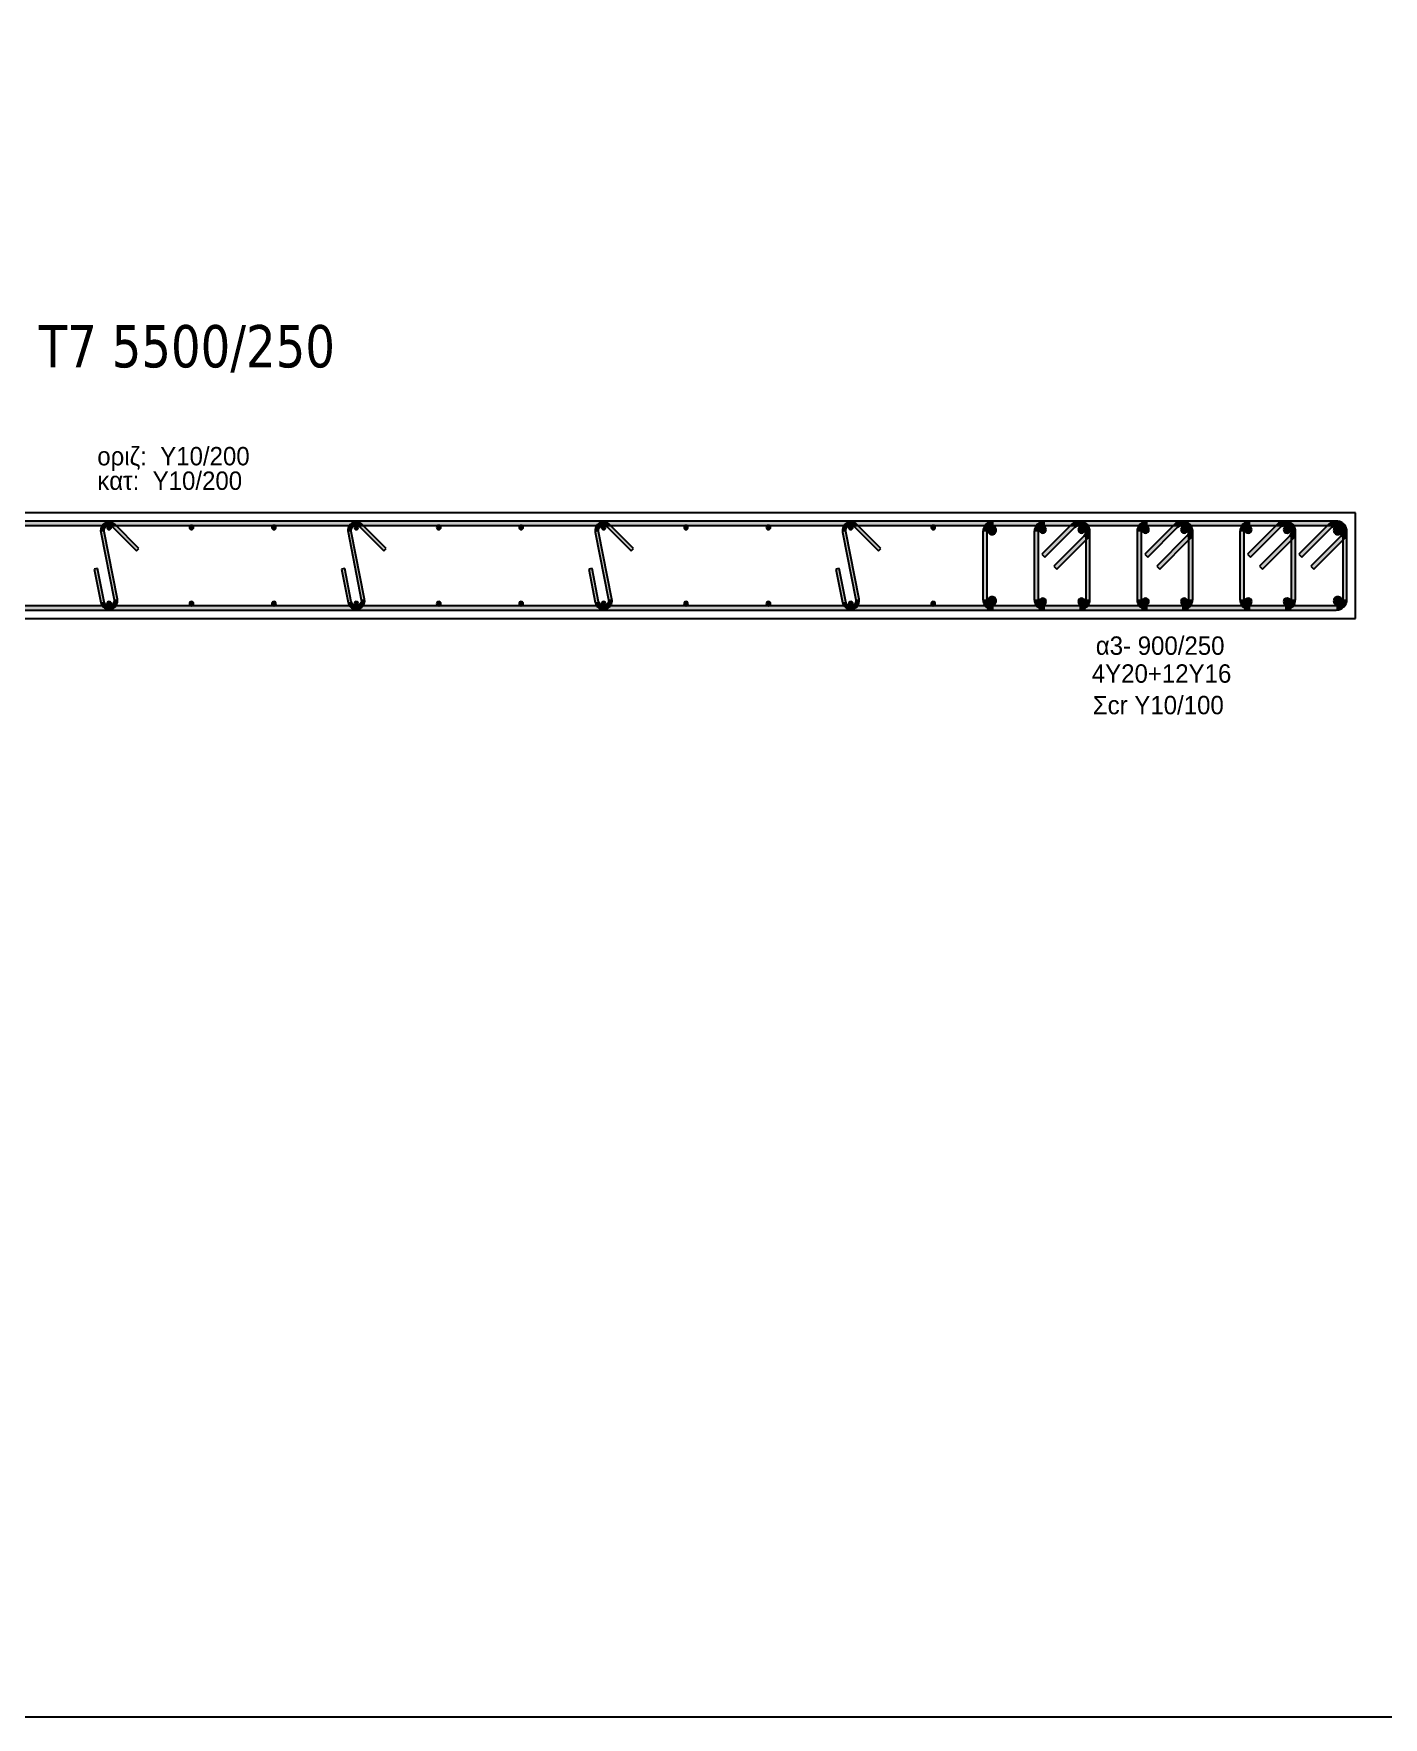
# Model space of a CAD drawing. Header units: millimetres. Extents: x -2171 to 1563, y -1758 to -1505.
# Drawn here: x 505.54 to 521.48, y -1630.29 to -1610.4 of the extents above; entities that cross this region are included whole.
import ezdxf

# ---------------------------------------------------------------- set-up
doc = ezdxf.new("R2010")
doc.units = ezdxf.units.MM
for name, color, linetype in [('-S_TEXT', 3, 'Continuous'), ('Col_Det', 7, 'Continuous'), ('Col_Det_Fill', 7, 'Continuous'), ('pinakaki', 153, 'Continuous')]:
    doc.layers.add(name, color=color, linetype=linetype)
doc.styles.add('S1Arl22_b_934_161', font='arial.ttf', dxfattribs={"width": 0.933629, "height": 0.002175})
doc.styles.get("Standard").update_dxf_attribs({"font": 'tahoma.ttf'})

msp = doc.modelspace()

# ---------------------------------------------------------------- hatches: boundary and pattern name
at = {"layer": 'Col_Det_Fill'}
for color, points in [(252, [(517.9552, -1616.2116), (517.9552, -1616.1616), (496.8521, -1616.1616), (496.8521, -1616.2116)]), (252, [(506.3319, -1616.2909), (506.3711, -1616.2832, -0.7407348), (506.4724, -1616.2292), (506.5007, -1616.2009, 0.7407348)]), (133, [(506.405, -1616.2366, 0.4142136), (506.43, -1616.2616, 0.4142136), (506.455, -1616.2366, 0.4142136), (506.43, -1616.2116, 0.4142136)]), (252, [(506.5007, -1616.2009), (506.4724, -1616.2292), (506.7553, -1616.512), (506.7836, -1616.4837)]), (133, [(507.3786, -1616.2366, 0.4142136), (507.4036, -1616.2616, 0.4142136), (507.4286, -1616.2366, 0.4142136), (507.4036, -1616.2116, 0.4142136)]), (133, [(508.3523, -1616.2366, 0.4142136), (508.3773, -1616.2616, 0.4142136), (508.4023, -1616.2366, 0.4142136), (508.3773, -1616.2116, 0.4142136)]), (252, [(509.2528, -1616.2909), (509.292, -1616.2832, -0.7407348), (509.3933, -1616.2292), (509.4216, -1616.2009, 0.7407348)]), (133, [(509.3259, -1616.2366, 0.4142136), (509.3509, -1616.2616, 0.4142136), (509.3759, -1616.2366, 0.4142136), (509.3509, -1616.2116, 0.4142136)]), (252, [(509.4216, -1616.2009), (509.3933, -1616.2292), (509.6762, -1616.512), (509.7044, -1616.4837)]), (133, [(510.2995, -1616.2366, 0.4142136), (510.3245, -1616.2616, 0.4142136), (510.3495, -1616.2366, 0.4142136), (510.3245, -1616.2116, 0.4142136)]), (133, [(511.2732, -1616.2366, 0.4142136), (511.2982, -1616.2616, 0.4142136), (511.3232, -1616.2366, 0.4142136), (511.2982, -1616.2116, 0.4142136)]), (252, [(512.1737, -1616.2909), (512.2129, -1616.2832, -0.7407348), (512.3142, -1616.2292), (512.3425, -1616.2009, 0.7407348)]), (133, [(512.2468, -1616.2366, 0.4142136), (512.2718, -1616.2616, 0.4142136), (512.2968, -1616.2366, 0.4142136), (512.2718, -1616.2116, 0.4142136)]), (252, [(512.3425, -1616.2009), (512.3142, -1616.2292), (512.5971, -1616.512), (512.6253, -1616.4837)]), (133, [(513.2204, -1616.2366, 0.4142136), (513.2454, -1616.2616, 0.4142136), (513.2704, -1616.2366, 0.4142136), (513.2454, -1616.2116, 0.4142136)]), (133, [(514.1941, -1616.2366, 0.4142136), (514.2191, -1616.2616, 0.4142136), (514.2441, -1616.2366, 0.4142136), (514.2191, -1616.2116, 0.4142136)]), (252, [(515.0946, -1616.2909), (515.1338, -1616.2832, -0.7407348), (515.2351, -1616.2292), (515.2634, -1616.2009, 0.7407348)]), (133, [(515.1677, -1616.2366, 0.4142136), (515.1927, -1616.2616, 0.4142136), (515.2177, -1616.2366, 0.4142136), (515.1927, -1616.2116, 0.4142136)]), (252, [(515.2634, -1616.2009), (515.2351, -1616.2292), (515.518, -1616.512), (515.5462, -1616.4837)]), (133, [(516.1413, -1616.2366, 0.4142136), (516.1663, -1616.2616, 0.4142136), (516.1913, -1616.2366, 0.4142136), (516.1663, -1616.2116, 0.4142136)]), (252, [(516.8786, -1616.2116), (516.8786, -1616.1616, 0.4142136), (516.7536, -1616.2866), (516.8036, -1616.2866, -0.4142136)]), (12, [(516.911, -1616.2689, 0.4142136), (516.861, -1616.2189, 0.4142136), (516.811, -1616.2689, 0.4142136), (516.861, -1616.3189, 0.4142136)]), (252, [(520.9286, -1616.2116), (520.9286, -1616.1616), (516.8786, -1616.1616), (516.8786, -1616.2116)]), (252, [(517.4858, -1616.2116), (517.4858, -1616.1616, 0.4142136), (517.3608, -1616.2866), (517.4108, -1616.2866, -0.4142136)]), (56, [(517.501, -1616.2619, 0.4142136), (517.461, -1616.2219, 0.4142136), (517.421, -1616.2619, 0.4142136), (517.461, -1616.3019, 0.4142136)]), (252, [(517.8399, -1616.2336), (517.8045, -1616.1982), (517.451, -1616.5518), (517.4863, -1616.5871)]), (252, [(517.8929, -1616.2116), (517.8929, -1616.1616), (517.4858, -1616.1616), (517.4858, -1616.2116)]), (252, [(517.9679, -1616.2866), (518.0179, -1616.2866, 0.6681786), (517.8045, -1616.1982), (517.8399, -1616.2336, -0.6681786)]), (56, [(517.9577, -1616.2619, 0.4142136), (517.9177, -1616.2219, 0.4142136), (517.8777, -1616.2619, 0.4142136), (517.9177, -1616.3019, 0.4142136)]), (252, [(517.9459, -1616.3396), (517.9813, -1616.375, 0.6681786), (517.8929, -1616.1616), (517.8929, -1616.2116, -0.6681786)]), (252, [(518.7001, -1616.2116), (518.7001, -1616.1616, 0.4142136), (518.5751, -1616.2866), (518.6251, -1616.2866, -0.4142136)]), (56, [(518.7153, -1616.2619, 0.4142136), (518.6753, -1616.2219, 0.4142136), (518.6353, -1616.2619, 0.4142136), (518.6753, -1616.3019, 0.4142136)]), (252, [(519.0542, -1616.2336), (519.0188, -1616.1982), (518.6653, -1616.5518), (518.7006, -1616.5871)]), (252, [(519.1072, -1616.2116), (519.1072, -1616.1616), (518.7001, -1616.1616), (518.7001, -1616.2116)]), (252, [(519.1822, -1616.2866), (519.2322, -1616.2866, 0.6681786), (519.0188, -1616.1982), (519.0542, -1616.2336, -0.6681786)]), (56, [(519.172, -1616.2619, 0.4142136), (519.132, -1616.2219, 0.4142136), (519.092, -1616.2619, 0.4142136), (519.132, -1616.3019, 0.4142136)]), (252, [(519.1602, -1616.3396), (519.1956, -1616.375, 0.6681786), (519.1072, -1616.1616), (519.1072, -1616.2116, -0.6681786)]), (252, [(519.9143, -1616.2116), (519.9143, -1616.1616, 0.4142136), (519.7893, -1616.2866), (519.8393, -1616.2866, -0.4142136)]), (56, [(519.9296, -1616.2619, 0.4142136), (519.8896, -1616.2219, 0.4142136), (519.8496, -1616.2619, 0.4142136), (519.8896, -1616.3019, 0.4142136)]), (252, [(520.2685, -1616.2336), (520.2331, -1616.1982), (519.8795, -1616.5518), (519.9149, -1616.5871)]), (252, [(520.3215, -1616.2116), (520.3215, -1616.1616), (519.9143, -1616.1616), (519.9143, -1616.2116)]), (252, [(520.3965, -1616.2866), (520.4465, -1616.2866, 0.6681786), (520.2331, -1616.1982), (520.2685, -1616.2336, -0.6681786)]), (56, [(520.3862, -1616.2619, 0.4142136), (520.3462, -1616.2219, 0.4142136), (520.3062, -1616.2619, 0.4142136), (520.3462, -1616.3019, 0.4142136)]), (252, [(520.3745, -1616.3396), (520.4099, -1616.375, 0.6681786), (520.3215, -1616.1616), (520.3215, -1616.2116, -0.6681786)]), (252, [(520.8756, -1616.2336), (520.8402, -1616.1982), (520.4867, -1616.5518), (520.522, -1616.5871)]), (252, [(521.0036, -1616.2866), (521.0536, -1616.2866, 0.6681786), (520.8402, -1616.1982), (520.8756, -1616.2336, -0.6681786)]), (12, [(520.9963, -1616.2689, 0.4142136), (520.9463, -1616.2189, 0.4142136), (520.8963, -1616.2689, 0.4142136), (520.9463, -1616.3189, 0.4142136)]), (252, [(520.9817, -1616.3396), (521.017, -1616.375, 0.6681786), (520.9286, -1616.1616), (520.9286, -1616.2116, -0.6681786)]), (252, [(506.4889, -1617.09), (506.5281, -1617.0823), (506.3711, -1616.2832), (506.3319, -1616.2909)]), (252, [(509.4098, -1617.09), (509.449, -1617.0823), (509.292, -1616.2832), (509.2528, -1616.2909)]), (252, [(512.3307, -1617.09), (512.3699, -1617.0823), (512.2129, -1616.2832), (512.1737, -1616.2909)]), (252, [(515.2516, -1617.09), (515.2908, -1617.0823), (515.1338, -1616.2832), (515.0946, -1616.2909)]), (252, [(516.8036, -1616.2866), (516.7536, -1616.2866), (516.7536, -1617.0866), (516.8036, -1617.0866)]), (252, [(517.4108, -1616.2866), (517.3608, -1616.2866), (517.3608, -1617.0866), (517.4108, -1617.0866)]), (252, [(517.5924, -1616.6932), (517.6278, -1616.7285), (517.9813, -1616.375), (517.9459, -1616.3396)]), (252, [(517.9679, -1617.0866), (518.0179, -1617.0866), (518.0179, -1616.2866), (517.9679, -1616.2866)]), (252, [(518.6251, -1616.2866), (518.5751, -1616.2866), (518.5751, -1617.0866), (518.6251, -1617.0866)]), (252, [(518.8067, -1616.6932), (518.842, -1616.7285), (519.1956, -1616.375), (519.1602, -1616.3396)]), (252, [(519.1822, -1617.0866), (519.2322, -1617.0866), (519.2322, -1616.2866), (519.1822, -1616.2866)]), (252, [(519.8393, -1616.2866), (519.7893, -1616.2866), (519.7893, -1617.0866), (519.8393, -1617.0866)]), (252, [(520.021, -1616.6932), (520.0563, -1616.7285), (520.4099, -1616.375), (520.3745, -1616.3396)]), (252, [(520.3965, -1617.0866), (520.4465, -1617.0866), (520.4465, -1616.2866), (520.3965, -1616.2866)]), (252, [(520.6281, -1616.6932), (520.6635, -1616.7285), (521.017, -1616.375), (520.9817, -1616.3396)]), (252, [(521.0036, -1617.0866), (521.0536, -1617.0866), (521.0536, -1616.2866), (521.0036, -1616.2866)]), (252, [(506.294, -1616.7207), (506.2548, -1616.7284), (506.3319, -1617.1209), (506.3711, -1617.1132)]), (252, [(509.2149, -1616.7207), (509.1757, -1616.7284), (509.2528, -1617.1209), (509.292, -1617.1132)]), (252, [(512.1358, -1616.7207), (512.0966, -1616.7284), (512.1737, -1617.1209), (512.2129, -1617.1132)]), (252, [(515.0567, -1616.7207), (515.0175, -1616.7284), (515.0946, -1617.1209), (515.1338, -1617.1132)]), (252, [(496.8521, -1617.1616), (496.8521, -1617.2116), (517.9552, -1617.2116), (517.9552, -1617.1616)]), (252, [(506.3711, -1617.1132), (506.3319, -1617.1209, 1), (506.5281, -1617.0823), (506.4889, -1617.09, -1)]), (133, [(506.405, -1617.1366, 0.4142136), (506.43, -1617.1616, 0.4142136), (506.455, -1617.1366, 0.4142136), (506.43, -1617.1116, 0.4142136)]), (133, [(507.3786, -1617.1366, 0.4142136), (507.4036, -1617.1616, 0.4142136), (507.4286, -1617.1366, 0.4142136), (507.4036, -1617.1116, 0.4142136)]), (133, [(508.3523, -1617.1366, 0.4142136), (508.3773, -1617.1616, 0.4142136), (508.4023, -1617.1366, 0.4142136), (508.3773, -1617.1116, 0.4142136)]), (252, [(509.292, -1617.1132), (509.2528, -1617.1209, 1), (509.449, -1617.0823), (509.4098, -1617.09, -1)]), (133, [(509.3259, -1617.1366, 0.4142136), (509.3509, -1617.1616, 0.4142136), (509.3759, -1617.1366, 0.4142136), (509.3509, -1617.1116, 0.4142136)]), (133, [(510.2995, -1617.1366, 0.4142136), (510.3245, -1617.1616, 0.4142136), (510.3495, -1617.1366, 0.4142136), (510.3245, -1617.1116, 0.4142136)]), (133, [(511.2732, -1617.1366, 0.4142136), (511.2982, -1617.1616, 0.4142136), (511.3232, -1617.1366, 0.4142136), (511.2982, -1617.1116, 0.4142136)]), (252, [(512.2129, -1617.1132), (512.1737, -1617.1209, 1), (512.3699, -1617.0823), (512.3307, -1617.09, -1)]), (133, [(512.2468, -1617.1366, 0.4142136), (512.2718, -1617.1616, 0.4142136), (512.2968, -1617.1366, 0.4142136), (512.2718, -1617.1116, 0.4142136)]), (133, [(513.2204, -1617.1366, 0.4142136), (513.2454, -1617.1616, 0.4142136), (513.2704, -1617.1366, 0.4142136), (513.2454, -1617.1116, 0.4142136)]), (133, [(514.1941, -1617.1366, 0.4142136), (514.2191, -1617.1616, 0.4142136), (514.2441, -1617.1366, 0.4142136), (514.2191, -1617.1116, 0.4142136)]), (252, [(515.1338, -1617.1132), (515.0946, -1617.1209, 1), (515.2908, -1617.0823), (515.2516, -1617.09, -1)]), (133, [(515.1677, -1617.1366, 0.4142136), (515.1927, -1617.1616, 0.4142136), (515.2177, -1617.1366, 0.4142136), (515.1927, -1617.1116, 0.4142136)]), (133, [(516.1413, -1617.1366, 0.4142136), (516.1663, -1617.1616, 0.4142136), (516.1913, -1617.1366, 0.4142136), (516.1663, -1617.1116, 0.4142136)]), (252, [(516.8036, -1617.0866), (516.7536, -1617.0866, 0.4142136), (516.8786, -1617.2116), (516.8786, -1617.1616, -0.4142136)]), (12, [(516.911, -1617.1043, 0.4142136), (516.861, -1617.0543, 0.4142136), (516.811, -1617.1043, 0.4142136), (516.861, -1617.1543, 0.4142136)]), (252, [(516.8786, -1617.1616), (516.8786, -1617.2116), (520.9286, -1617.2116), (520.9286, -1617.1616)]), (252, [(517.4108, -1617.0866), (517.3608, -1617.0866, 0.4142136), (517.4858, -1617.2116), (517.4858, -1617.1616, -0.4142136)]), (56, [(517.501, -1617.1113, 0.4142136), (517.461, -1617.0713, 0.4142136), (517.421, -1617.1113, 0.4142136), (517.461, -1617.1513, 0.4142136)]), (252, [(517.4858, -1617.1616), (517.4858, -1617.2116), (517.8929, -1617.2116), (517.8929, -1617.1616)]), (56, [(517.9577, -1617.1113, 0.4142136), (517.9177, -1617.0713, 0.4142136), (517.8777, -1617.1113, 0.4142136), (517.9177, -1617.1513, 0.4142136)]), (252, [(517.8929, -1617.1616), (517.8929, -1617.2116, 0.4142136), (518.0179, -1617.0866), (517.9679, -1617.0866, -0.4142136)]), (252, [(518.6251, -1617.0866), (518.5751, -1617.0866, 0.4142136), (518.7001, -1617.2116), (518.7001, -1617.1616, -0.4142136)]), (56, [(518.7153, -1617.1113, 0.4142136), (518.6753, -1617.0713, 0.4142136), (518.6353, -1617.1113, 0.4142136), (518.6753, -1617.1513, 0.4142136)]), (252, [(518.7001, -1617.1616), (518.7001, -1617.2116), (519.1072, -1617.2116), (519.1072, -1617.1616)]), (56, [(519.172, -1617.1113, 0.4142136), (519.132, -1617.0713, 0.4142136), (519.092, -1617.1113, 0.4142136), (519.132, -1617.1513, 0.4142136)]), (252, [(519.1072, -1617.1616), (519.1072, -1617.2116, 0.4142136), (519.2322, -1617.0866), (519.1822, -1617.0866, -0.4142136)]), (252, [(519.8393, -1617.0866), (519.7893, -1617.0866, 0.4142136), (519.9143, -1617.2116), (519.9143, -1617.1616, -0.4142136)]), (56, [(519.9296, -1617.1113, 0.4142136), (519.8896, -1617.0713, 0.4142136), (519.8496, -1617.1113, 0.4142136), (519.8896, -1617.1513, 0.4142136)]), (252, [(519.9143, -1617.1616), (519.9143, -1617.2116), (520.3215, -1617.2116), (520.3215, -1617.1616)]), (56, [(520.3862, -1617.1113, 0.4142136), (520.3462, -1617.0713, 0.4142136), (520.3062, -1617.1113, 0.4142136), (520.3462, -1617.1513, 0.4142136)]), (252, [(520.3215, -1617.1616), (520.3215, -1617.2116, 0.4142136), (520.4465, -1617.0866), (520.3965, -1617.0866, -0.4142136)]), (12, [(520.9963, -1617.1043, 0.4142136), (520.9463, -1617.0543, 0.4142136), (520.8963, -1617.1043, 0.4142136), (520.9463, -1617.1543, 0.4142136)]), (252, [(520.9286, -1617.1616), (520.9286, -1617.2116, 0.4142136), (521.0536, -1617.0866), (521.0036, -1617.0866, -0.4142136)])]:
    msp.add_hatch(color=color, dxfattribs=at).paths.add_polyline_path(points)

# ---------------------------------------------------------------- linework, layer by layer
at = {"layer": '-S_TEXT', "ltscale": 5}
msp.add_lwpolyline([(491.2248, -1590.2497), (549.3723, -1590.2497), (549.3723, -1630.2944), (491.2248, -1630.2944)], close=True, dxfattribs=at)
at = {"layer": 'Col_Det', "color": 7}
for points in [[(521.1536, -1616.0616), (495.1536, -1616.0616)], [(517.9552, -1616.1616), (496.8521, -1616.1616)], [(496.8521, -1616.2116), (517.9552, -1616.2116)], [(506.4724, -1616.2292), (506.7553, -1616.512)], [(506.7836, -1616.4837), (506.5007, -1616.2009)], [(509.3933, -1616.2292), (509.6762, -1616.512)], [(509.7044, -1616.4837), (509.4216, -1616.2009)], [(512.3142, -1616.2292), (512.5971, -1616.512)], [(512.6253, -1616.4837), (512.3425, -1616.2009)], [(515.2351, -1616.2292), (515.518, -1616.512)], [(515.5462, -1616.4837), (515.2634, -1616.2009)], [(520.9286, -1616.1616), (516.8786, -1616.1616)], [(516.8786, -1616.2116), (520.9286, -1616.2116)], [(517.8045, -1616.1982), (517.451, -1616.5518)], [(517.8929, -1616.1616), (517.4858, -1616.1616)], [(517.4858, -1616.2116), (517.8929, -1616.2116)], [(517.4863, -1616.5871), (517.8399, -1616.2336)], [(517.9552, -1616.2116), (517.9552, -1616.1616)], [(519.0188, -1616.1982), (518.6653, -1616.5518)], [(519.1072, -1616.1616), (518.7001, -1616.1616)], [(518.7001, -1616.2116), (519.1072, -1616.2116)], [(518.7006, -1616.5871), (519.0542, -1616.2336)], [(520.2331, -1616.1982), (519.8795, -1616.5518)], [(520.3215, -1616.1616), (519.9143, -1616.1616)], [(519.9143, -1616.2116), (520.3215, -1616.2116)], [(519.9149, -1616.5871), (520.2685, -1616.2336)], [(520.8402, -1616.1982), (520.4867, -1616.5518)], [(520.522, -1616.5871), (520.8756, -1616.2336)], [(521.1536, -1617.3116), (521.1536, -1616.0616)], [(506.3319, -1616.2909), (506.4889, -1617.09)], [(506.5281, -1617.0823), (506.3711, -1616.2832)], [(509.2528, -1616.2909), (509.4098, -1617.09)], [(509.449, -1617.0823), (509.292, -1616.2832)], [(512.1737, -1616.2909), (512.3307, -1617.09)], [(512.3699, -1617.0823), (512.2129, -1616.2832)], [(515.0946, -1616.2909), (515.2516, -1617.09)], [(515.2908, -1617.0823), (515.1338, -1616.2832)], [(516.7536, -1616.2866), (516.7536, -1617.0866)], [(516.8036, -1617.0866), (516.8036, -1616.2866)], [(517.3608, -1616.2866), (517.3608, -1617.0866)], [(517.4108, -1617.0866), (517.4108, -1616.2866)], [(517.9459, -1616.3396), (517.5924, -1616.6932)], [(517.6278, -1616.7285), (517.9813, -1616.375)], [(517.9679, -1616.2866), (517.9679, -1617.0866)], [(518.0179, -1617.0866), (518.0179, -1616.2866)], [(518.5751, -1616.2866), (518.5751, -1617.0866)], [(518.6251, -1617.0866), (518.6251, -1616.2866)], [(519.1602, -1616.3396), (518.8067, -1616.6932)], [(518.842, -1616.7285), (519.1956, -1616.375)], [(519.1822, -1616.2866), (519.1822, -1617.0866)], [(519.2322, -1617.0866), (519.2322, -1616.2866)], [(519.7893, -1616.2866), (519.7893, -1617.0866)], [(519.8393, -1617.0866), (519.8393, -1616.2866)], [(520.3745, -1616.3396), (520.021, -1616.6932)], [(520.0563, -1616.7285), (520.4099, -1616.375)], [(520.3965, -1616.2866), (520.3965, -1617.0866)], [(520.4465, -1617.0866), (520.4465, -1616.2866)], [(520.9817, -1616.3396), (520.6281, -1616.6932)], [(520.6635, -1616.7285), (521.017, -1616.375)], [(521.0036, -1616.2866), (521.0036, -1617.0866)], [(521.0536, -1617.0866), (521.0536, -1616.2866)], [(506.7553, -1616.512), (506.7836, -1616.4837)], [(509.6762, -1616.512), (509.7044, -1616.4837)], [(512.5971, -1616.512), (512.6253, -1616.4837)], [(515.518, -1616.512), (515.5462, -1616.4837)], [(517.451, -1616.5518), (517.4863, -1616.5871)], [(518.6653, -1616.5518), (518.7006, -1616.5871)], [(519.8795, -1616.5518), (519.9149, -1616.5871)], [(520.4867, -1616.5518), (520.522, -1616.5871)], [(506.294, -1616.7207), (506.2548, -1616.7284)], [(506.2548, -1616.7284), (506.3319, -1617.1209)], [(506.3711, -1617.1132), (506.294, -1616.7207)], [(509.2149, -1616.7207), (509.1757, -1616.7284)], [(509.1757, -1616.7284), (509.2528, -1617.1209)], [(509.292, -1617.1132), (509.2149, -1616.7207)], [(512.1358, -1616.7207), (512.0966, -1616.7284)], [(512.0966, -1616.7284), (512.1737, -1617.1209)], [(512.2129, -1617.1132), (512.1358, -1616.7207)], [(515.0567, -1616.7207), (515.0175, -1616.7284)], [(515.0175, -1616.7284), (515.0946, -1617.1209)], [(515.1338, -1617.1132), (515.0567, -1616.7207)], [(517.5924, -1616.6932), (517.6278, -1616.7285)], [(518.8067, -1616.6932), (518.842, -1616.7285)], [(520.021, -1616.6932), (520.0563, -1616.7285)], [(520.6281, -1616.6932), (520.6635, -1616.7285)], [(517.9552, -1617.1616), (496.8521, -1617.1616)], [(496.8521, -1617.2116), (517.9552, -1617.2116)], [(520.9286, -1617.1616), (516.8786, -1617.1616)], [(516.8786, -1617.2116), (520.9286, -1617.2116)], [(517.8929, -1617.1616), (517.4858, -1617.1616)], [(517.4858, -1617.2116), (517.8929, -1617.2116)], [(517.9552, -1617.2116), (517.9552, -1617.1616)], [(519.1072, -1617.1616), (518.7001, -1617.1616)], [(518.7001, -1617.2116), (519.1072, -1617.2116)], [(520.3215, -1617.1616), (519.9143, -1617.1616)], [(519.9143, -1617.2116), (520.3215, -1617.2116)], [(493.6536, -1617.3116), (521.1536, -1617.3116)]]:
    msp.add_lwpolyline(points, dxfattribs=at)
for points in [[(506.5007, -1616.2009, 0.7407348), (506.3319, -1616.2909, 0.7407348)], [(506.3711, -1616.2832, -0.7407348), (506.4724, -1616.2292)], [(506.43, -1616.2116, 0.4142136), (506.405, -1616.2366, 0.4142136)], [(506.405, -1616.2366, 0.4142136), (506.43, -1616.2616, 0.4142136)], [(506.455, -1616.2366, 0.4142136), (506.43, -1616.2116, 0.4142136)], [(506.43, -1616.2616, 0.4142136), (506.455, -1616.2366, 0.4142136)], [(507.4036, -1616.2116, 0.4142136), (507.3786, -1616.2366, 0.4142136)], [(507.3786, -1616.2366, 0.4142136), (507.4036, -1616.2616, 0.4142136)], [(507.4286, -1616.2366, 0.4142136), (507.4036, -1616.2116, 0.4142136)], [(507.4036, -1616.2616, 0.4142136), (507.4286, -1616.2366, 0.4142136)], [(508.3773, -1616.2116, 0.4142136), (508.3523, -1616.2366, 0.4142136)], [(508.3523, -1616.2366, 0.4142136), (508.3773, -1616.2616, 0.4142136)], [(508.4023, -1616.2366, 0.4142136), (508.3773, -1616.2116, 0.4142136)], [(508.3773, -1616.2616, 0.4142136), (508.4023, -1616.2366, 0.4142136)], [(509.4216, -1616.2009, 0.7407348), (509.2528, -1616.2909, 0.7407348)], [(509.292, -1616.2832, -0.7407348), (509.3933, -1616.2292)], [(509.3509, -1616.2116, 0.4142136), (509.3259, -1616.2366, 0.4142136)], [(509.3259, -1616.2366, 0.4142136), (509.3509, -1616.2616, 0.4142136)], [(509.3759, -1616.2366, 0.4142136), (509.3509, -1616.2116, 0.4142136)], [(509.3509, -1616.2616, 0.4142136), (509.3759, -1616.2366, 0.4142136)], [(510.3245, -1616.2116, 0.4142136), (510.2995, -1616.2366, 0.4142136)], [(510.2995, -1616.2366, 0.4142136), (510.3245, -1616.2616, 0.4142136)], [(510.3495, -1616.2366, 0.4142136), (510.3245, -1616.2116, 0.4142136)], [(510.3245, -1616.2616, 0.4142136), (510.3495, -1616.2366, 0.4142136)], [(511.2982, -1616.2116, 0.4142136), (511.2732, -1616.2366, 0.4142136)], [(511.2732, -1616.2366, 0.4142136), (511.2982, -1616.2616, 0.4142136)], [(511.3232, -1616.2366, 0.4142136), (511.2982, -1616.2116, 0.4142136)], [(511.2982, -1616.2616, 0.4142136), (511.3232, -1616.2366, 0.4142136)], [(512.3425, -1616.2009, 0.7407348), (512.1737, -1616.2909, 0.7407348)], [(512.2129, -1616.2832, -0.7407348), (512.3142, -1616.2292)], [(512.2718, -1616.2116, 0.4142136), (512.2468, -1616.2366, 0.4142136)], [(512.2468, -1616.2366, 0.4142136), (512.2718, -1616.2616, 0.4142136)], [(512.2968, -1616.2366, 0.4142136), (512.2718, -1616.2116, 0.4142136)], [(512.2718, -1616.2616, 0.4142136), (512.2968, -1616.2366, 0.4142136)], [(513.2454, -1616.2116, 0.4142136), (513.2204, -1616.2366, 0.4142136)], [(513.2204, -1616.2366, 0.4142136), (513.2454, -1616.2616, 0.4142136)], [(513.2704, -1616.2366, 0.4142136), (513.2454, -1616.2116, 0.4142136)], [(513.2454, -1616.2616, 0.4142136), (513.2704, -1616.2366, 0.4142136)], [(514.2191, -1616.2116, 0.4142136), (514.1941, -1616.2366, 0.4142136)], [(514.1941, -1616.2366, 0.4142136), (514.2191, -1616.2616, 0.4142136)], [(514.2441, -1616.2366, 0.4142136), (514.2191, -1616.2116, 0.4142136)], [(514.2191, -1616.2616, 0.4142136), (514.2441, -1616.2366, 0.4142136)], [(515.2634, -1616.2009, 0.7407348), (515.0946, -1616.2909, 0.7407348)], [(515.1338, -1616.2832, -0.7407348), (515.2351, -1616.2292)], [(515.1927, -1616.2116, 0.4142136), (515.1677, -1616.2366, 0.4142136)], [(515.1677, -1616.2366, 0.4142136), (515.1927, -1616.2616, 0.4142136)], [(515.2177, -1616.2366, 0.4142136), (515.1927, -1616.2116, 0.4142136)], [(515.1927, -1616.2616, 0.4142136), (515.2177, -1616.2366, 0.4142136)], [(516.1663, -1616.2116, 0.4142136), (516.1413, -1616.2366, 0.4142136)], [(516.1413, -1616.2366, 0.4142136), (516.1663, -1616.2616, 0.4142136)], [(516.1913, -1616.2366, 0.4142136), (516.1663, -1616.2116, 0.4142136)], [(516.1663, -1616.2616, 0.4142136), (516.1913, -1616.2366, 0.4142136)], [(516.8786, -1616.1616, 0.4142136), (516.7536, -1616.2866)], [(516.8036, -1616.2866, -0.4142136), (516.8786, -1616.2116, -0.4142136)], [(516.861, -1616.2189, 0.4142136), (516.811, -1616.2689, 0.4142136)], [(516.911, -1616.2689, 0.4142136), (516.861, -1616.2189, 0.4142136)], [(517.4858, -1616.1616, 0.4142136), (517.3608, -1616.2866)], [(517.4108, -1616.2866, -0.4142136), (517.4858, -1616.2116, -0.4142136)], [(517.461, -1616.2219, 0.4142136), (517.421, -1616.2619, 0.4142136)], [(517.501, -1616.2619, 0.4142136), (517.461, -1616.2219, 0.4142136)], [(518.0179, -1616.2866, 0.6681786), (517.8045, -1616.1982)], [(517.8399, -1616.2336, -0.6681786), (517.9679, -1616.2866, -0.6681786)], [(517.9177, -1616.2219, 0.4142136), (517.8777, -1616.2619, 0.4142136)], [(517.9813, -1616.375, 0.6681786), (517.8929, -1616.1616)], [(517.8929, -1616.2116, -0.6681786), (517.9459, -1616.3396, -0.6681786)], [(517.9577, -1616.2619, 0.4142136), (517.9177, -1616.2219, 0.4142136)], [(518.7001, -1616.1616, 0.4142136), (518.5751, -1616.2866)], [(518.6251, -1616.2866, -0.4142136), (518.7001, -1616.2116, -0.4142136)], [(518.6753, -1616.2219, 0.4142136), (518.6353, -1616.2619, 0.4142136)], [(518.7153, -1616.2619, 0.4142136), (518.6753, -1616.2219, 0.4142136)], [(519.2322, -1616.2866, 0.6681786), (519.0188, -1616.1982)], [(519.0542, -1616.2336, -0.6681786), (519.1822, -1616.2866, -0.6681786)], [(519.132, -1616.2219, 0.4142136), (519.092, -1616.2619, 0.4142136)], [(519.1956, -1616.375, 0.6681786), (519.1072, -1616.1616)], [(519.1072, -1616.2116, -0.6681786), (519.1602, -1616.3396, -0.6681786)], [(519.172, -1616.2619, 0.4142136), (519.132, -1616.2219, 0.4142136)], [(519.9143, -1616.1616, 0.4142136), (519.7893, -1616.2866)], [(519.8393, -1616.2866, -0.4142136), (519.9143, -1616.2116, -0.4142136)], [(519.8896, -1616.2219, 0.4142136), (519.8496, -1616.2619, 0.4142136)], [(519.9296, -1616.2619, 0.4142136), (519.8896, -1616.2219, 0.4142136)], [(520.4465, -1616.2866, 0.6681786), (520.2331, -1616.1982)], [(520.2685, -1616.2336, -0.6681786), (520.3965, -1616.2866, -0.6681786)], [(520.3462, -1616.2219, 0.4142136), (520.3062, -1616.2619, 0.4142136)], [(520.4099, -1616.375, 0.6681786), (520.3215, -1616.1616)], [(520.3215, -1616.2116, -0.6681786), (520.3745, -1616.3396, -0.6681786)], [(520.3862, -1616.2619, 0.4142136), (520.3462, -1616.2219, 0.4142136)], [(521.0536, -1616.2866, 0.6681786), (520.8402, -1616.1982)], [(520.8756, -1616.2336, -0.6681786), (521.0036, -1616.2866, -0.6681786)], [(520.9463, -1616.2189, 0.4142136), (520.8963, -1616.2689, 0.4142136)], [(521.017, -1616.375, 0.6681786), (520.9286, -1616.1616)], [(520.9286, -1616.2116, -0.6681786), (520.9817, -1616.3396, -0.6681786)], [(520.9963, -1616.2689, 0.4142136), (520.9463, -1616.2189, 0.4142136)], [(516.811, -1616.2689, 0.4142136), (516.861, -1616.3189, 0.4142136)], [(516.861, -1616.3189, 0.4142136), (516.911, -1616.2689, 0.4142136)], [(517.421, -1616.2619, 0.4142136), (517.461, -1616.3019, 0.4142136)], [(517.461, -1616.3019, 0.4142136), (517.501, -1616.2619, 0.4142136)], [(517.8777, -1616.2619, 0.4142136), (517.9177, -1616.3019, 0.4142136)], [(517.9177, -1616.3019, 0.4142136), (517.9577, -1616.2619, 0.4142136)], [(518.6353, -1616.2619, 0.4142136), (518.6753, -1616.3019, 0.4142136)], [(518.6753, -1616.3019, 0.4142136), (518.7153, -1616.2619, 0.4142136)], [(519.092, -1616.2619, 0.4142136), (519.132, -1616.3019, 0.4142136)], [(519.132, -1616.3019, 0.4142136), (519.172, -1616.2619, 0.4142136)], [(519.8496, -1616.2619, 0.4142136), (519.8896, -1616.3019, 0.4142136)], [(519.8896, -1616.3019, 0.4142136), (519.9296, -1616.2619, 0.4142136)], [(520.3062, -1616.2619, 0.4142136), (520.3462, -1616.3019, 0.4142136)], [(520.3462, -1616.3019, 0.4142136), (520.3862, -1616.2619, 0.4142136)], [(520.8963, -1616.2689, 0.4142136), (520.9463, -1616.3189, 0.4142136)], [(520.9463, -1616.3189, 0.4142136), (520.9963, -1616.2689, 0.4142136)], [(506.3319, -1617.1209, 1), (506.5281, -1617.0823)], [(506.4889, -1617.09, -1), (506.3711, -1617.1132, -1)], [(506.43, -1617.1116, 0.4142136), (506.405, -1617.1366, 0.4142136)], [(506.405, -1617.1366, 0.4142136), (506.43, -1617.1616, 0.4142136)], [(506.455, -1617.1366, 0.4142136), (506.43, -1617.1116, 0.4142136)], [(506.43, -1617.1616, 0.4142136), (506.455, -1617.1366, 0.4142136)], [(507.4036, -1617.1116, 0.4142136), (507.3786, -1617.1366, 0.4142136)], [(507.3786, -1617.1366, 0.4142136), (507.4036, -1617.1616, 0.4142136)], [(507.4286, -1617.1366, 0.4142136), (507.4036, -1617.1116, 0.4142136)], [(507.4036, -1617.1616, 0.4142136), (507.4286, -1617.1366, 0.4142136)], [(508.3773, -1617.1116, 0.4142136), (508.3523, -1617.1366, 0.4142136)], [(508.3523, -1617.1366, 0.4142136), (508.3773, -1617.1616, 0.4142136)], [(508.4023, -1617.1366, 0.4142136), (508.3773, -1617.1116, 0.4142136)], [(508.3773, -1617.1616, 0.4142136), (508.4023, -1617.1366, 0.4142136)], [(509.2528, -1617.1209, 1), (509.449, -1617.0823)], [(509.4098, -1617.09, -1), (509.292, -1617.1132, -1)], [(509.3509, -1617.1116, 0.4142136), (509.3259, -1617.1366, 0.4142136)], [(509.3259, -1617.1366, 0.4142136), (509.3509, -1617.1616, 0.4142136)], [(509.3759, -1617.1366, 0.4142136), (509.3509, -1617.1116, 0.4142136)], [(509.3509, -1617.1616, 0.4142136), (509.3759, -1617.1366, 0.4142136)], [(510.3245, -1617.1116, 0.4142136), (510.2995, -1617.1366, 0.4142136)], [(510.2995, -1617.1366, 0.4142136), (510.3245, -1617.1616, 0.4142136)], [(510.3495, -1617.1366, 0.4142136), (510.3245, -1617.1116, 0.4142136)], [(510.3245, -1617.1616, 0.4142136), (510.3495, -1617.1366, 0.4142136)], [(511.2982, -1617.1116, 0.4142136), (511.2732, -1617.1366, 0.4142136)], [(511.2732, -1617.1366, 0.4142136), (511.2982, -1617.1616, 0.4142136)], [(511.3232, -1617.1366, 0.4142136), (511.2982, -1617.1116, 0.4142136)], [(511.2982, -1617.1616, 0.4142136), (511.3232, -1617.1366, 0.4142136)], [(512.1737, -1617.1209, 1), (512.3699, -1617.0823)], [(512.3307, -1617.09, -1), (512.2129, -1617.1132, -1)], [(512.2718, -1617.1116, 0.4142136), (512.2468, -1617.1366, 0.4142136)], [(512.2468, -1617.1366, 0.4142136), (512.2718, -1617.1616, 0.4142136)], [(512.2968, -1617.1366, 0.4142136), (512.2718, -1617.1116, 0.4142136)], [(512.2718, -1617.1616, 0.4142136), (512.2968, -1617.1366, 0.4142136)], [(513.2454, -1617.1116, 0.4142136), (513.2204, -1617.1366, 0.4142136)], [(513.2204, -1617.1366, 0.4142136), (513.2454, -1617.1616, 0.4142136)], [(513.2704, -1617.1366, 0.4142136), (513.2454, -1617.1116, 0.4142136)], [(513.2454, -1617.1616, 0.4142136), (513.2704, -1617.1366, 0.4142136)], [(514.2191, -1617.1116, 0.4142136), (514.1941, -1617.1366, 0.4142136)], [(514.1941, -1617.1366, 0.4142136), (514.2191, -1617.1616, 0.4142136)], [(514.2441, -1617.1366, 0.4142136), (514.2191, -1617.1116, 0.4142136)], [(514.2191, -1617.1616, 0.4142136), (514.2441, -1617.1366, 0.4142136)], [(515.0946, -1617.1209, 1), (515.2908, -1617.0823)], [(515.2516, -1617.09, -1), (515.1338, -1617.1132, -1)], [(515.1927, -1617.1116, 0.4142136), (515.1677, -1617.1366, 0.4142136)], [(515.1677, -1617.1366, 0.4142136), (515.1927, -1617.1616, 0.4142136)], [(515.2177, -1617.1366, 0.4142136), (515.1927, -1617.1116, 0.4142136)], [(515.1927, -1617.1616, 0.4142136), (515.2177, -1617.1366, 0.4142136)], [(516.1663, -1617.1116, 0.4142136), (516.1413, -1617.1366, 0.4142136)], [(516.1413, -1617.1366, 0.4142136), (516.1663, -1617.1616, 0.4142136)], [(516.1913, -1617.1366, 0.4142136), (516.1663, -1617.1116, 0.4142136)], [(516.1663, -1617.1616, 0.4142136), (516.1913, -1617.1366, 0.4142136)], [(516.7536, -1617.0866, 0.4142136), (516.8786, -1617.2116)], [(516.8786, -1617.1616, -0.4142136), (516.8036, -1617.0866, -0.4142136)], [(516.861, -1617.0543, 0.4142136), (516.811, -1617.1043, 0.4142136)], [(516.811, -1617.1043, 0.4142136), (516.861, -1617.1543, 0.4142136)], [(516.911, -1617.1043, 0.4142136), (516.861, -1617.0543, 0.4142136)], [(516.861, -1617.1543, 0.4142136), (516.911, -1617.1043, 0.4142136)], [(517.3608, -1617.0866, 0.4142136), (517.4858, -1617.2116)], [(517.4858, -1617.1616, -0.4142136), (517.4108, -1617.0866, -0.4142136)], [(517.461, -1617.0713, 0.4142136), (517.421, -1617.1113, 0.4142136)], [(517.421, -1617.1113, 0.4142136), (517.461, -1617.1513, 0.4142136)], [(517.501, -1617.1113, 0.4142136), (517.461, -1617.0713, 0.4142136)], [(517.461, -1617.1513, 0.4142136), (517.501, -1617.1113, 0.4142136)], [(517.9177, -1617.0713, 0.4142136), (517.8777, -1617.1113, 0.4142136)], [(517.8777, -1617.1113, 0.4142136), (517.9177, -1617.1513, 0.4142136)], [(517.8929, -1617.2116, 0.4142136), (518.0179, -1617.0866)], [(517.9679, -1617.0866, -0.4142136), (517.8929, -1617.1616, -0.4142136)], [(517.9577, -1617.1113, 0.4142136), (517.9177, -1617.0713, 0.4142136)], [(517.9177, -1617.1513, 0.4142136), (517.9577, -1617.1113, 0.4142136)], [(518.5751, -1617.0866, 0.4142136), (518.7001, -1617.2116)], [(518.7001, -1617.1616, -0.4142136), (518.6251, -1617.0866, -0.4142136)], [(518.6753, -1617.0713, 0.4142136), (518.6353, -1617.1113, 0.4142136)], [(518.6353, -1617.1113, 0.4142136), (518.6753, -1617.1513, 0.4142136)], [(518.7153, -1617.1113, 0.4142136), (518.6753, -1617.0713, 0.4142136)], [(518.6753, -1617.1513, 0.4142136), (518.7153, -1617.1113, 0.4142136)], [(519.132, -1617.0713, 0.4142136), (519.092, -1617.1113, 0.4142136)], [(519.092, -1617.1113, 0.4142136), (519.132, -1617.1513, 0.4142136)], [(519.1072, -1617.2116, 0.4142136), (519.2322, -1617.0866)], [(519.1822, -1617.0866, -0.4142136), (519.1072, -1617.1616, -0.4142136)], [(519.172, -1617.1113, 0.4142136), (519.132, -1617.0713, 0.4142136)], [(519.132, -1617.1513, 0.4142136), (519.172, -1617.1113, 0.4142136)], [(519.7893, -1617.0866, 0.4142136), (519.9143, -1617.2116)], [(519.9143, -1617.1616, -0.4142136), (519.8393, -1617.0866, -0.4142136)], [(519.8896, -1617.0713, 0.4142136), (519.8496, -1617.1113, 0.4142136)], [(519.8496, -1617.1113, 0.4142136), (519.8896, -1617.1513, 0.4142136)], [(519.9296, -1617.1113, 0.4142136), (519.8896, -1617.0713, 0.4142136)], [(519.8896, -1617.1513, 0.4142136), (519.9296, -1617.1113, 0.4142136)], [(520.3462, -1617.0713, 0.4142136), (520.3062, -1617.1113, 0.4142136)], [(520.3062, -1617.1113, 0.4142136), (520.3462, -1617.1513, 0.4142136)], [(520.3215, -1617.2116, 0.4142136), (520.4465, -1617.0866)], [(520.3965, -1617.0866, -0.4142136), (520.3215, -1617.1616, -0.4142136)], [(520.3862, -1617.1113, 0.4142136), (520.3462, -1617.0713, 0.4142136)], [(520.3462, -1617.1513, 0.4142136), (520.3862, -1617.1113, 0.4142136)], [(520.9463, -1617.0543, 0.4142136), (520.8963, -1617.1043, 0.4142136)], [(520.8963, -1617.1043, 0.4142136), (520.9463, -1617.1543, 0.4142136)], [(520.9286, -1617.2116, 0.4142136), (521.0536, -1617.0866)], [(521.0036, -1617.0866, -0.4142136), (520.9286, -1617.1616, -0.4142136)], [(520.9963, -1617.1043, 0.4142136), (520.9463, -1617.0543, 0.4142136)], [(520.9463, -1617.1543, 0.4142136), (520.9963, -1617.1043, 0.4142136)]]:
    msp.add_lwpolyline(points, format="xyb", dxfattribs=at)

# ---------------------------------------------------------------- texts
at = {"layer": 'Col_Det', "color": 7, "style": 'S1Arl22_b_934_161', "width": 0.933629}
for s, p in [('οριζ:  Y10/200', (506.2907, -1615.5024)), ('κατ:  Y10/200', (506.2907, -1615.7924)), (' α3- 900/250', (518.0085, -1617.7411)), ('4Y20+12Y16', (518.0399, -1618.0707)), ('Σcr Y10/100', (518.0518, -1618.4432))]:
    msp.add_text(s, height=0.2175, dxfattribs=at).set_placement(p)
at = {"layer": 'pinakaki', "color": 1, "width": 0.933629}
msp.add_text(' Τ7 5500/250 ', height=0.5, dxfattribs=at).set_placement((505.424, -1614.3445))

doc.saveas('drawing.dxf')
